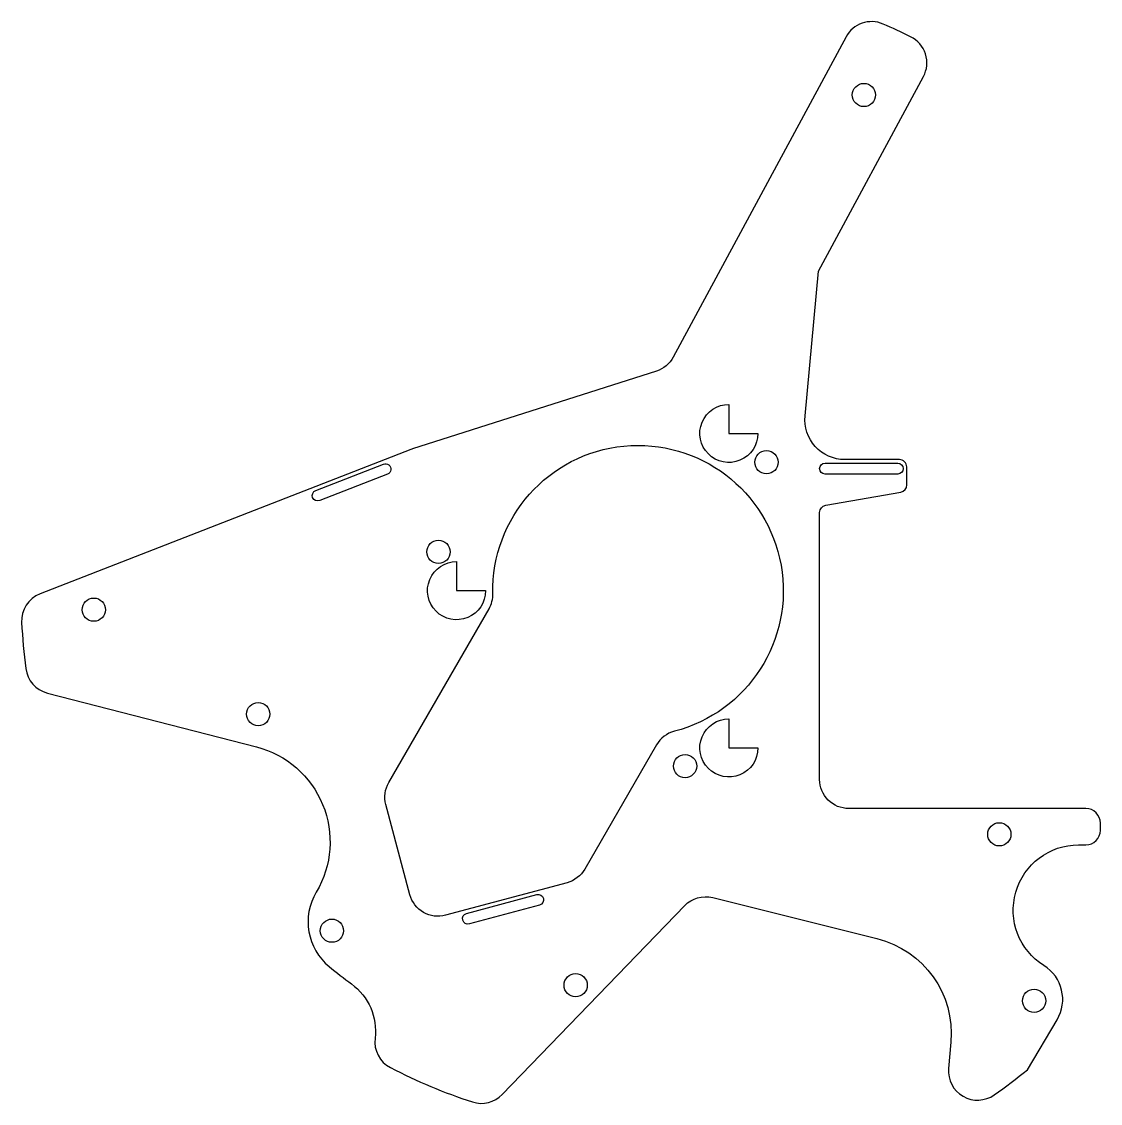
# Model space of a CAD drawing. Header units: millimetres. Extents: x -85 to 64, y -71 to 78.
import ezdxf

# ---------------------------------------------------------------- set-up
doc = ezdxf.new("R2010")
doc.units = ezdxf.units.MM

msp = doc.modelspace()

# ---------------------------------------------------------------- linework, layer by layer
for points in [[(-31.06, 19.52, 0.015754), (-31.3, 19.44), (-82.34, -0.45, 0.323317), (-84.89, -4.39, 0.018746), (-84.32, -10.73, 0.307211), (-81.35, -14.1), (-52.56, -21.51, -0.500456), (-44.32, -41.5, 0.370787), (-42.53, -51.77, 0.014506), (-39.46, -54.15, -0.273255), (-36.23, -61.62, 0.314183), (-34.11, -65.67, 0.041451), (-22.81, -70.4, 0.286509), (-18.7, -69.37), (6.42, -43.36, -0.267949), (10.27, -42.26), (32.89, -47.9, -0.369006), (43.07, -62.18), (42.76, -65.8, 0.638664), (49.05, -69.42, 0.016815), (53.6, -65.97), (57.7, -59.09, 0.40796), (55.89, -51.63, -0.753567), (60.66, -35), (61.66, -35, 0.414214), (63.66, -33), (63.66, -32, 0.414214), (61.66, -30), (29, -30, -0.414214), (25, -26), (25, 10.76, -0.36397), (25.83, 11.75), (36.17, 13.57, 0.36397), (37, 14.56), (37, 17.05, 0.414214), (36, 18.05), (28.46, 18.05, -0.441515), (22.99, 24.06), (24.83, 43.97), (39.29, 70.78, 0.425175), (37.53, 76.27, 0.012306), (33.73, 78.02, 0.389098), (28.63, 76.25), (4.84, 32.14, -0.194293), (2.53, 30.23)], [(12.5, 25.65), (12.5, 21.65), (16.5, 21.65, -2.414214)], [(-20.53, -2.5, 0.136985), (-20, -0.42, -2.066735), (5, -19.36, 0.201265), (2.54, -21.24), (-7.34, -38.34, -0.198912), (-9.77, -40.21), (-26.52, -44.7, -0.414214), (-31.42, -41.87), (-34.74, -29.46, -0.198912), (-34.34, -26.43)], [(-43.84, 12.4, -1), (-44.39, 13.8), (-35.07, 17.43, -1), (-34.52, 16.04)], [(25.75, 16.05, -1), (25.75, 17.55), (35.75, 17.55, -1), (35.75, 16.05)], [(-21, 0, -2.414214), (-25, 4), (-25, 0)], [(16.5, -21.65, -2.414214), (12.5, -17.65), (12.5, -21.65)], [(-23.23, -45.89, -1), (-23.62, -44.44), (-13.96, -41.85, -1), (-13.57, -43.3)]]:
    msp.add_lwpolyline(points, format="xyb", close=True)
for centre in [(31.1, 68.25), (17.68, 17.68), (-27.49, 5.34), (-74.95, -2.62), (-52.31, -17), (6.47, -24.15), (49.74, -33.55), (-42.16, -46.82), (-8.6, -54.32), (54.53, -56.47)]:
    msp.add_circle(centre, 1.6)

doc.saveas('drawing.dxf')
